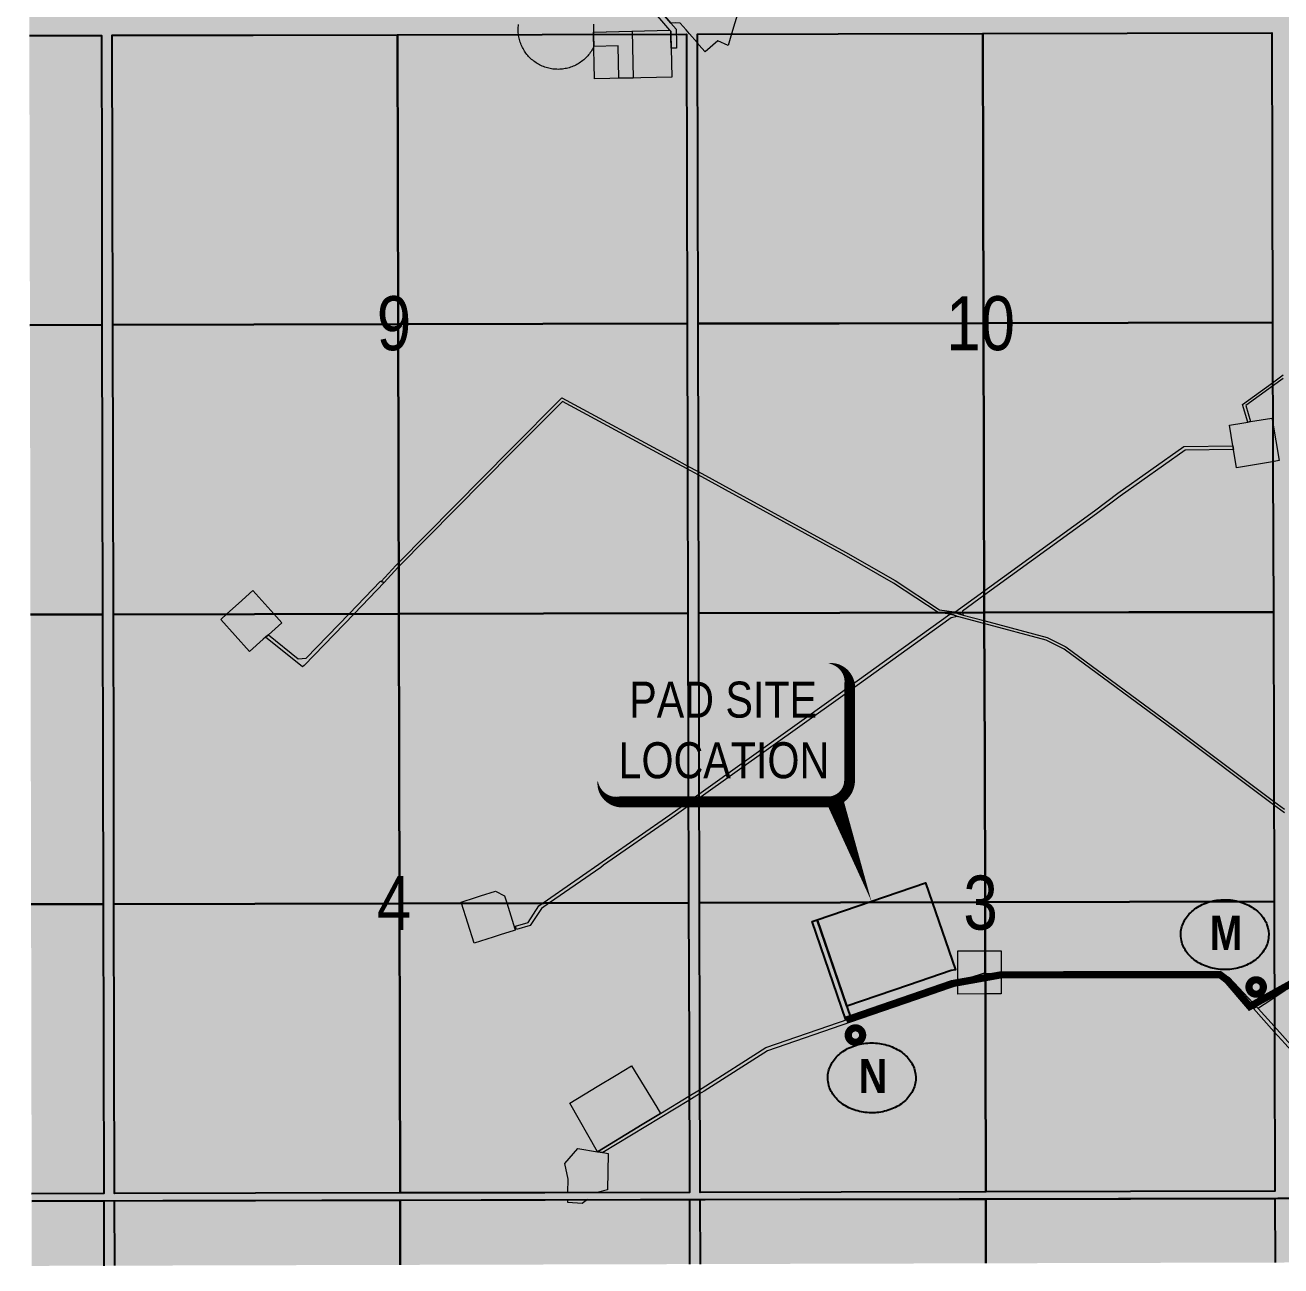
# Model space of a CAD drawing. Extents: x 408473 to 428843, y 6046006 to 6059852.
# Drawn here: x 423449.5 to 423798, y 6050324.9 to 6050669.2 of the extents above; entities that cross this region are included whole.
import ezdxf
from ezdxf.enums import TextEntityAlignment as Align

# ---------------------------------------------------------------- set-up
doc = ezdxf.new("R2010")
doc.units = 0
doc.header["$LTSCALE"] = 5
doc.layers.add('AS-ROUTEMAP', color=35, linetype='Continuous', lineweight=0)
for name, color, linetype in [('P-PROPOSED', 10, 'Continuous'), ('Quarters', 8, 'Continuous'), ('S-7', 6, 'Continuous'), ('Townships', 57, 'Continuous')]:
    doc.layers.add(name, color=color, linetype=linetype)
doc.layers.add('ROUTE-MAP-BACKGROUND-H', color=7, linetype='Continuous', true_color=0xf0ebff)
doc.styles.add('120', font='ARIALN.TTF', dxfattribs={"height": 13})
doc.styles.add('80', font='ARIALN.TTF', dxfattribs={"height": 10})
doc.styles.add('BOLD', font='ARIALNB.TTF')

# ---------------------------------------------------------------- blocks, each defined once
blk = doc.blocks.new('*U85')
h = blk.add_hatch(color=255)
edge = h.paths.add_edge_path()
edge.add_line((-29, -20), (29, -20))
edge.add_arc((29, -14), 6, 270, 360)
edge.add_line((35, -14), (35, 12.5))
edge.add_arc((29, 12.5), 6, 0, 90)
edge.add_line((29, 18.5), (-29, 18.5))
edge.add_arc((-29, 12.5), 6, 90, 180)
edge.add_line((-35, 12.5), (-35, -14))
edge.add_arc((-29, -14), 6, 180, 270)
at = {"color": 14, "flags": 128}
blk.add_lwpolyline([(-29, -20, 3, 3, 0), (29, -20, 3, 3, 0.414214), (35, -14, 3, 3, 0), (35, 12.5, 3, 0, 0.414214), (29, 18.5, 0, 0, 0), (-29, 18.5, 0, 0, 0.414214), (-35, 12.5, 0, 0, 0), (-35, -14, 0, 3, 0.414214)], format="xyseb", close=True, dxfattribs=at)
at = {"color": 14, "style": '80'}
blk.add_attdef('ENTER_TEXT_001', (-26.85, -4.92), '', height=10, dxfattribs=at)
blk = doc.blocks.new('AA')
at = {"const_width": 4}
blk.add_lwpolyline([(-1, 0, 1), (1, 0, 1)], format="xyb", close=True, dxfattribs=at)
blk.add_circle((0, 0), 2)
blk = doc.blocks.new('Route_Letters')
h = blk.add_hatch(color=255)
h.dxf.hatch_style = 1
edge = h.paths.add_edge_path()
edge.add_ellipse((-0.12, 0.46), major_axis=(-11.97, 0), ratio=0.789318, start_angle=0, end_angle=360)
at = {"color": 5}
blk.add_open_spline([(-12.34, 0.46), (-12.34, -0.25), (-12.24, -0.97), (-11.72, -2.79), (-11.14, -3.88), (-9.56, -5.81), (-8.54, -6.66), (-6.22, -8.02), (-4.9, -8.54), (-2.12, -9.17), (-0.66, -9.3), (2.22, -9.13), (3.64, -8.84), (6.27, -7.89), (7.48, -7.22), (9.54, -5.6), (10.38, -4.64), (11.6, -2.54), (11.97, -1.4), (12.18, 0.91), (12.02, 2.08), (11.2, 4.3), (10.54, 5.35), (8.8, 7.2), (7.72, 7.99), (5.29, 9.24), (3.93, 9.68), (1.11, 10.18), (-0.35, 10.23), (-3.22, 9.91), (-4.61, 9.55), (-7.16, 8.47), (-8.32, 7.75), (-10.24, 6.02), (-11, 5.02), (-12.05, 2.86), (-12.32, 1.7), (-12.34, 0.52), (-12.34, 0.49), (-12.34, 0.46)], degree=3, knots=[0, 0, 0, 0, 0.219529, 0.219529, 0.575727, 0.575727, 0.931924, 0.931924, 1.288121, 1.288121, 1.644318, 1.644318, 2.000515, 2.000515, 2.356712, 2.356712, 2.712909, 2.712909, 3.069107, 3.069107, 3.425304, 3.425304, 3.781501, 3.781501, 4.137698, 4.137698, 4.493895, 4.493895, 4.850092, 4.850092, 5.20629, 5.20629, 5.562487, 5.562487, 5.918684, 5.918684, 6.274881, 6.274881, 6.283185, 6.283185, 6.283185, 6.283185], dxfattribs=at)
at = {"color": 14, "style": 'BOLD'}
blk.add_attdef('A', text='', height=9.5, dxfattribs=at).set_placement((0.22, 0.98), align=Align.MIDDLE)

msp = doc.modelspace()

# ---------------------------------------------------------------- hatches: boundary and pattern name
at = {"layer": 'ROUTE-MAP-BACKGROUND-H'}
h = msp.add_hatch(color=256, dxfattribs=at)
h.dxf.hatch_style = 1
h.paths.add_polyline_path([(423449.458, 6051252.874), (424462.715, 6051255.579), (424466.576, 6050327.645), (423451.314, 6050324.905)])

# ---------------------------------------------------------------- linework, layer by layer
at = {"color": 14, "flags": 128}
msp.add_lwpolyline([(423684.347, 6050426.095, 0, 5, 0), (423673.684, 6050455.396, 0, 0, 0)], format="xyseb", dxfattribs=at)
at = {"layer": 'AS-ROUTEMAP', "flags": 128}
for points in [[(423666.206, 6050734.375), (423646.472, 6050669.854), (423645.55, 6050666.839), (423644.541, 6050663.541), (423641.689, 6050664.893), (423638.207, 6050661.819), (423636.484, 6050663.775), (423635.964, 6050664.379), (423633.87, 6050666.815), (423632.942, 6050667.894), (423631.277, 6050669.819), (423630.106, 6050669.82), (423628.68, 6050669.786), (423628.653, 6050669.817), (423599.644, 6050703.555), (423599.544, 6050704.032), (423599.118, 6050706.062), (423612.24, 6050749.137), (423612.724, 6050750.731), (423613.679, 6050750.44), (423617.895, 6050749.15), (423632.76, 6050744.604), (423635.776, 6050743.681), (423666.206, 6050734.375)], [(423630.276, 6050662.83), (423628.779, 6050662.797), (423628.71, 6050665.921), (423628.69, 6050666.803), (423628.675, 6050667.507), (423628.436, 6050667.785), (423626.749, 6050669.746), (423626.692, 6050669.813), (423598.946, 6050702.069), (423598.175, 6050702.965), (423599.118, 6050706.062), (423599.544, 6050704.032), (423599.644, 6050703.555), (423628.653, 6050669.817), (423628.68, 6050669.785), (423630.154, 6050668.071), (423630.16, 6050667.823), (423630.182, 6050666.807), (423630.206, 6050665.72), (423630.244, 6050664.136), (423630.276, 6050662.83)], [(423628.954, 6050654.81), (423607.487, 6050654.338), (423607.217, 6050666.756), (423607.205, 6050667.312), (423628.436, 6050667.785), (423628.675, 6050667.507), (423628.69, 6050666.803), (423628.779, 6050662.797), (423628.954, 6050654.81)], [(423607.205, 6050667.312), (423617.945, 6050667.544), (423618.227, 6050654.554), (423614.233, 6050654.466), (423614.038, 6050663.46), (423607.292, 6050663.314)], [(423795.692, 6050548.067), (423785.678, 6050546.385), (423784.828, 6050551.45), (423784.66, 6050552.448), (423783.693, 6050558.204), (423787.691, 6050558.875), (423788.779, 6050559.058), (423789.179, 6050559.125), (423789.572, 6050559.191), (423795.512, 6050560.189), (423795.661, 6050559.3), (423797.497, 6050548.37), (423795.692, 6050548.067)], [(423709.671, 6050506.252), (423709.807, 6050505.518), (423708.546, 6050505.854), (423707.635, 6050506.248), (423707.493, 6050506.31), (423715.556, 6050512.164), (423746.229, 6050534.433), (423752.783, 6050539.355), (423771.063, 6050552.314), (423784.66, 6050552.448), (423784.828, 6050551.45), (423771.386, 6050551.318), (423753.366, 6050538.544), (423746.822, 6050533.629), (423715.559, 6050510.928), (423709.606, 6050506.605), (423709.671, 6050506.252)], [(423540.764, 6050505.895), (423526.895, 6050491.539), (423526.48, 6050491.11), (423516.213, 6050499.39), (423516.7, 6050499.827), (423516.966, 6050500.065), (423525.231, 6050493.401), (423527.437, 6050493.538), (423539.373, 6050505.892), (423548.053, 6050514.877), (423548.265, 6050514.807), (423549.104, 6050514.528), (423540.764, 6050505.895)], [(423515.572, 6050498.814), (423511.755, 6050495.387), (423503.749, 6050504.304), (423505.438, 6050505.82), (423508.638, 6050508.694), (423512.666, 6050512.31), (423518.468, 6050505.847), (423520.672, 6050503.393), (423516.966, 6050500.065), (423516.7, 6050499.827), (423516.213, 6050499.39), (423515.572, 6050498.814)], [(423589.673, 6050419.378), (423585.832, 6050418.22), (423585.544, 6050419.177), (423589.037, 6050420.229), (423592.016, 6050424.778), (423593.263, 6050425.644), (423628.414, 6050450.069), (423633.451, 6050453.667), (423636.459, 6050455.816), (423675.152, 6050483.459), (423706.111, 6050505.754), (423707.098, 6050505.62), (423708.246, 6050505.107), (423706.47, 6050504.781), (423675.734, 6050482.647), (423636.462, 6050454.59), (423633.453, 6050452.441), (423628.989, 6050449.252), (423610.022, 6050436.063), (423609.202, 6050435.493), (423595.021, 6050425.648), (423592.745, 6050424.068), (423589.673, 6050419.378)], [(423579.374, 6050416.118), (423574.074, 6050414.423), (423570.55, 6050425.597), (423570.468, 6050425.856), (423574.452, 6050427.112), (423575.892, 6050427.567), (423579.996, 6050428.861), (423582.502, 6050427.556), (423583.112, 6050425.623), (423585.368, 6050418.468), (423585.48, 6050418.114), (423585.163, 6050418.012), (423581.318, 6050416.767), (423579.374, 6050416.118)], [(423720.344, 6050405.093), (423720.341, 6050400.362), (423715.842, 6050400.359), (423708.353, 6050400.355), (423708.358, 6050402.809), (423708.351, 6050402.893), (423708.351, 6050403.827), (423708.351, 6050403.95), (423708.346, 6050412.344), (423715.811, 6050412.348), (423720.335, 6050412.351), (423720.338, 6050406.356), (423720.338, 6050406.25), (423720.338, 6050406.092), (423720.339, 6050405.251), (423720.344, 6050405.093)], [(423726.242, 6050406.311), (423781.982, 6050405.987), (423783.608, 6050404.897), (423790.282, 6050397.83), (423790.635, 6050397.456), (423790.977, 6050397.094), (423791.188, 6050396.87), (423790.366, 6050396.286), (423783.58, 6050403.473), (423781.315, 6050404.992), (423726.258, 6050405.312), (423720.346, 6050405.093), (423715.83, 6050405.161), (423715.566, 6050405.165), (423708.364, 6050402.811), (423696.542, 6050398.751), (423678.535, 6050392.537), (423655.464, 6050384.579), (423637.922, 6050373.406), (423636.657, 6050372.638), (423633.648, 6050370.809), (423609.84, 6050356.344), (423609.727, 6050356.362), (423608.325, 6050356.593), (423619.506, 6050363.385), (423620.271, 6050363.851), (423620.7, 6050364.111), (423625.822, 6050367.223), (423633.645, 6050371.976), (423636.654, 6050373.805), (423637.395, 6050374.255), (423655.027, 6050385.485), (423678.209, 6050393.481), (423696.217, 6050399.696), (423708.114, 6050403.782), (423708.351, 6050403.848), (423715.417, 6050406.166), (423715.827, 6050406.159), (423720.236, 6050406.089), (423720.338, 6050406.092), (423726.242, 6050406.311)], [(423799.144, 6050388.026), (423837.094, 6050345.794), (423835.749, 6050345.791), (423799.148, 6050386.515), (423796.126, 6050389.878), (423790.366, 6050396.286), (423791.188, 6050396.87), (423791.353, 6050396.695), (423791.673, 6050396.34), (423796.121, 6050391.39), (423799.144, 6050388.026)], [(423619.506, 6050363.386), (423608.325, 6050356.593), (423600.622, 6050370.028), (423606.552, 6050373.628), (423608.254, 6050374.662), (423613.518, 6050377.858), (423617.785, 6050380.451), (423624.784, 6050368.931), (423625.822, 6050367.223), (423620.7, 6050364.111), (423620.271, 6050363.851), (423619.506, 6050363.386)], [(423608.279, 6050356.6), (423608.325, 6050356.593), (423609.727, 6050356.362), (423609.84, 6050356.344), (423609.929, 6050356.329), (423611.239, 6050356.114), (423611.098, 6050345.963), (423608.254, 6050345.315), (423600.094, 6050345.298), (423600.146, 6050348.996), (423599.21, 6050353.284), (423602.859, 6050357.49), (423608.279, 6050356.6)], [(423605.582, 6050343.3), (423604.041, 6050342.215), (423600.055, 6050342.503), (423600.066, 6050343.289), (423605.582, 6050343.3)]]:
    msp.add_lwpolyline(points, close=True, dxfattribs=at)
for points in [[(423607.2, 6050669.494), (423607.205, 6050667.312), (423607.217, 6050666.756), (423607.227, 6050666.313), (423607.293, 6050663.271), (423607.122, 6050662.925), (423606.94, 6050662.586), (423606.745, 6050662.254), (423606.539, 6050661.928), (423606.322, 6050661.61), (423606.094, 6050661.3), (423605.855, 6050660.998), (423605.606, 6050660.704), (423605.346, 6050660.42), (423605.077, 6050660.144), (423604.799, 6050659.878), (423604.511, 6050659.622), (423604.214, 6050659.376), (423603.909, 6050659.141), (423603.596, 6050658.916), (423603.276, 6050658.703), (423602.948, 6050658.501), (423602.613, 6050658.31), (423602.272, 6050658.132), (423601.925, 6050657.965), (423601.572, 6050657.81), (423601.214, 6050657.668), (423600.851, 6050657.539), (423600.484, 6050657.422), (423600.113, 6050657.318), (423599.739, 6050657.227), (423599.362, 6050657.15), (423598.982, 6050657.085), (423598.6, 6050657.034), (423598.217, 6050656.996), (423597.833, 6050656.972), (423597.448, 6050656.961), (423597.063, 6050656.964), (423596.678, 6050656.98), (423596.294, 6050657.009), (423595.911, 6050657.052), (423595.53, 6050657.108), (423595.151, 6050657.177), (423594.775, 6050657.26), (423594.402, 6050657.356), (423594.032, 6050657.464), (423593.667, 6050657.586), (423593.306, 6050657.72), (423592.95, 6050657.867), (423592.599, 6050658.026), (423592.254, 6050658.197), (423591.915, 6050658.38), (423591.583, 6050658.575), (423591.258, 6050658.782), (423590.94, 6050658.999), (423590.63, 6050659.228), (423590.328, 6050659.467), (423590.035, 6050659.717), (423589.75, 6050659.977), (423589.475, 6050660.246), (423589.21, 6050660.525), (423588.954, 6050660.813), (423588.709, 6050661.11), (423588.474, 6050661.415), (423588.25, 6050661.728), (423588.037, 6050662.049), (423587.835, 6050662.377), (423587.645, 6050662.712), (423587.467, 6050663.054), (423587.3, 6050663.401), (423587.146, 6050663.754), (423587.005, 6050664.113), (423586.876, 6050664.475), (423586.76, 6050664.843), (423586.656, 6050665.214), (423586.566, 6050665.588), (423586.489, 6050665.965), (423586.425, 6050666.345), (423586.376, 6050666.712), (423586.337, 6050667.11), (423586.313, 6050667.495), (423586.303, 6050667.88), (423586.306, 6050668.265), (423586.322, 6050668.65), (423586.352, 6050669.034), (423586.395, 6050669.417)], [(423798.642, 6050571.193), (423795.635, 6050569.007), (423788.276, 6050563.66), (423789.572, 6050559.191), (423789.179, 6050559.125), (423789.179, 6050559.125), (423788.779, 6050559.058), (423787.352, 6050563.977), (423795.632, 6050569.993), (423798.64, 6050572.178)], [(423798.973, 6050450.625), (423795.953, 6050452.891), (423768.457, 6050473.525), (423737.868, 6050496.021), (423732.868, 6050498.55), (423715.579, 6050503.154), (423708.247, 6050505.106), (423707.098, 6050505.62), (423706.111, 6050505.754), (423702.944, 6050506.182), (423702.859, 6050506.237), (423690.484, 6050514.4), (423676.788, 6050522.26), (423660.059, 6050531.42), (423636.248, 6050544.404), (423633.231, 6050546.05), (423629.196, 6050548.25), (423598.606, 6050564.77), (423584.829, 6050550.998), (423553.062, 6050518.896), (423552.908, 6050518.741), (423549.104, 6050514.528), (423548.265, 6050514.807), (423552.338, 6050519.3), (423553.059, 6050520.029), (423584.264, 6050551.562), (423598.462, 6050565.756), (423598.462, 6050565.756), (423629.581, 6050548.95), (423633.229, 6050546.961), (423636.246, 6050545.316), (423660.442, 6050532.122), (423677.179, 6050522.957), (423690.904, 6050515.08), (423703.233, 6050506.949), (423707.28, 6050506.402), (423707.493, 6050506.31), (423707.635, 6050506.248), (423708.546, 6050505.854), (423709.807, 6050505.518), (423715.577, 6050503.982), (423733.155, 6050499.301), (423738.289, 6050496.704), (423768.934, 6050474.166), (423795.95, 6050453.893), (423798.97, 6050451.627)], [(423799.108, 6050401.242), (423796.1, 6050399.267), (423794.618, 6050398.294), (423793.351, 6050397.462), (423793.351, 6050397.462), (423792.092, 6050396.634), (423791.671, 6050396.342), (423791.353, 6050396.695), (423790.977, 6050397.094), (423790.635, 6050397.456), (423791.391, 6050397.369), (423792.672, 6050398.21), (423793.934, 6050399.046), (423796.097, 6050400.459), (423799.105, 6050402.435)]]:
    msp.add_lwpolyline(points, dxfattribs=at)
at = {"layer": 'P-PROPOSED', "flags": 128}
for points in [[(423669.32, 6050420.945), (423699.374, 6050431.246), (423707.652, 6050407.093), (423706.462, 6050406.859), (423694.605, 6050402.815), (423677.539, 6050396.966)], [(423678.674, 6050393.656), (423677.255, 6050393.17), (423667.902, 6050420.458), (423669.32, 6050420.945)]]:
    msp.add_lwpolyline(points, close=True, dxfattribs=at)
at = {"layer": 'P-PROPOSED', "color": 90, "const_width": 1.999, "flags": 128}
msp.add_lwpolyline([(423677.34, 6050393.116), (423706.679, 6050403.223), (423720.321, 6050405.674), (423781.076, 6050405.738), (423783.077, 6050404.215), (423789.362, 6050396.873), (423806.548, 6050406.409)], dxfattribs=at)
at = {"layer": 'Quarters', "flags": 128}
for points in [[(423450.631, 6050666.353), (423470.627, 6050666.395), (423470.708, 6050626.216), (423470.788, 6050586.036), (423450.792, 6050585.994)], [(423450.792, 6050585.994), (423470.788, 6050586.036), (423470.869, 6050545.857), (423470.95, 6050505.677), (423450.953, 6050505.635)], [(423450.953, 6050505.635), (423470.95, 6050505.677), (423471.031, 6050465.497), (423471.112, 6050425.318), (423451.113, 6050425.276)], [(423451.113, 6050425.276), (423471.112, 6050425.318), (423471.193, 6050385.138), (423471.274, 6050344.959), (423451.274, 6050344.917)], [(423474.329, 6050324.967), (423474.292, 6050342.956), (423513.42, 6050343.038), (423553.553, 6050343.122), (423553.593, 6050325.181)], [(423553.593, 6050325.181), (423553.553, 6050343.122), (423593.686, 6050343.206), (423633.819, 6050343.29), (423633.862, 6050325.397)], [(423636.876, 6050325.406), (423636.833, 6050343.296), (423675.961, 6050343.378), (423716.093, 6050343.462), (423716.139, 6050325.62)], [(423716.139, 6050325.62), (423716.093, 6050343.462), (423756.225, 6050343.546), (423796.358, 6050343.63), (423796.407, 6050325.836)], [(423451.278, 6050342.908), (423471.278, 6050342.95), (423471.315, 6050324.959)]]:
    msp.add_lwpolyline(points, dxfattribs=at)
for points in [[(423552.931, 6050626.391), (423553.019, 6050586.211), (423512.908, 6050586.126), (423473.802, 6050586.043), (423473.722, 6050626.222), (423473.641, 6050666.402), (423512.74, 6050666.485), (423552.843, 6050666.571), (423552.931, 6050626.391)], [(423633.145, 6050626.562), (423633.24, 6050586.381), (423593.13, 6050586.296), (423553.019, 6050586.211), (423552.931, 6050626.391), (423552.843, 6050666.571), (423592.947, 6050666.656), (423633.05, 6050666.742), (423633.145, 6050626.562)], [(423715.369, 6050626.736), (423715.471, 6050586.556), (423675.361, 6050586.471), (423636.255, 6050586.388), (423636.16, 6050626.568), (423636.064, 6050666.748), (423675.163, 6050666.832), (423715.266, 6050666.917), (423715.369, 6050626.736)], [(423795.582, 6050626.907), (423795.692, 6050586.726), (423755.582, 6050586.641), (423715.471, 6050586.556), (423715.369, 6050626.736), (423715.266, 6050666.917), (423755.369, 6050667.003), (423795.472, 6050667.088), (423795.582, 6050626.907)], [(423553.107, 6050546.031), (423553.195, 6050505.851), (423513.077, 6050505.766), (423473.964, 6050505.684), (423473.883, 6050545.863), (423473.802, 6050586.043), (423512.908, 6050586.126), (423553.019, 6050586.211), (423553.107, 6050546.031)], [(423633.336, 6050546.201), (423633.431, 6050506.02), (423593.313, 6050505.936), (423553.195, 6050505.851), (423553.107, 6050546.031), (423553.019, 6050586.211), (423593.13, 6050586.296), (423633.24, 6050586.381), (423633.336, 6050546.201)], [(423715.574, 6050546.375), (423715.676, 6050506.194), (423675.558, 6050506.109), (423636.445, 6050506.027), (423636.35, 6050546.207), (423636.255, 6050586.388), (423675.361, 6050586.471), (423715.471, 6050586.556), (423715.574, 6050546.375)], [(423795.802, 6050546.545), (423795.911, 6050506.364), (423755.794, 6050506.279), (423715.676, 6050506.194), (423715.574, 6050546.375), (423715.471, 6050586.556), (423755.582, 6050586.641), (423795.692, 6050586.726), (423795.802, 6050546.545)], [(423553.284, 6050465.671), (423553.372, 6050425.491), (423513.247, 6050425.407), (423474.126, 6050425.324), (423474.045, 6050465.504), (423473.964, 6050505.684), (423513.077, 6050505.766), (423553.195, 6050505.851), (423553.284, 6050465.671)], [(423633.527, 6050465.84), (423633.622, 6050425.66), (423593.497, 6050425.575), (423553.372, 6050425.491), (423553.284, 6050465.671), (423553.195, 6050505.851), (423593.313, 6050505.936), (423633.431, 6050506.02), (423633.527, 6050465.84)], [(423715.779, 6050466.013), (423715.882, 6050425.833), (423675.757, 6050425.748), (423636.636, 6050425.666), (423636.541, 6050465.846), (423636.445, 6050506.027), (423675.558, 6050506.109), (423715.676, 6050506.194), (423715.779, 6050466.013)], [(423796.022, 6050466.183), (423796.132, 6050426.001), (423756.007, 6050425.917), (423715.882, 6050425.833), (423715.779, 6050466.013), (423715.676, 6050506.194), (423755.794, 6050506.279), (423795.911, 6050506.364), (423796.022, 6050466.183)], [(423553.46, 6050385.311), (423553.549, 6050345.131), (423513.416, 6050345.047), (423474.288, 6050344.965), (423474.207, 6050385.145), (423474.126, 6050425.324), (423513.247, 6050425.407), (423553.372, 6050425.491), (423553.46, 6050385.311)], [(423633.718, 6050385.479), (423633.814, 6050345.299), (423593.681, 6050345.215), (423553.549, 6050345.131), (423553.46, 6050385.311), (423553.372, 6050425.491), (423593.497, 6050425.575), (423633.622, 6050425.66), (423633.718, 6050385.479)], [(423715.985, 6050385.652), (423716.088, 6050345.471), (423675.956, 6050345.387), (423636.828, 6050345.305), (423636.732, 6050385.486), (423636.636, 6050425.666), (423675.757, 6050425.748), (423715.882, 6050425.833), (423715.985, 6050385.652)], [(423796.242, 6050385.82), (423796.352, 6050345.639), (423756.22, 6050345.555), (423716.088, 6050345.471), (423715.985, 6050385.652), (423715.882, 6050425.833), (423756.007, 6050425.917), (423796.132, 6050426.001), (423796.242, 6050385.82)]]:
    msp.add_lwpolyline(points, close=True, dxfattribs=at)
at = {"layer": 'Townships', "const_width": 0.5, "flags": 128}
for points in [[(424120.285, 6050670.708), (424120.296, 6050667.694), (424120.573, 6050587.353), (424120.851, 6050507.011), (424121.129, 6050426.67), (424121.407, 6050346.329), (424121.414, 6050344.32), (424041.157, 6050344.148), (423961.906, 6050343.979), (423958.892, 6050343.972), (423878.632, 6050343.802), (423799.372, 6050343.636), (423796.358, 6050343.63), (423716.093, 6050343.462), (423636.833, 6050343.296), (423633.819, 6050343.29), (423553.553, 6050343.122), (423474.292, 6050342.956), (423471.278, 6050342.95), (423451.278, 6050342.908)], [(423451.278, 6050342.908), (423471.278, 6050342.95), (423474.292, 6050342.956), (423553.553, 6050343.122), (423633.819, 6050343.29), (423636.833, 6050343.296), (423716.093, 6050343.462), (423796.358, 6050343.63), (423799.372, 6050343.636), (423878.632, 6050343.802), (423958.892, 6050343.972), (423961.906, 6050343.979), (424041.157, 6050344.148), (424121.414, 6050344.32), (424121.475, 6050326.714)]]:
    msp.add_lwpolyline(points, dxfattribs=at)

# ---------------------------------------------------------------- block references
ref = msp.add_blockref('*U85', (423643.333, 6050473.642), dxfattribs=dict(xscale=0.9987164294928588, yscale=0.9987164294928588, zscale=0.9987164294928588))
ref.add_attrib('ENTER_TEXT_001', 'PAD SITE', (423617.136, 6050477.057), dxfattribs={"color": 14, "height": 9.9872, "style": '80'})
ref.add_attrib('ENTER_TEXT_002', 'LOCATION', (423614.159, 6050460.234), dxfattribs={"color": 14, "height": 9.9872, "style": '80'})
at = {"xscale": 0.9995596, "yscale": 0.9995596, "zscale": 0.9995596}
for p, values in [((423782.53, 6050416.368), {'A': 'M'}), ((423684.565, 6050376.618), {'A': 'N'})]:
    msp.add_blockref('Route_Letters', p, dxfattribs=at).add_auto_attribs(values)
for p in [(423791.127, 6050402.302), (423679.909, 6050388.956)]:
    msp.add_blockref('AA', p, dxfattribs=at)

# ---------------------------------------------------------------- texts
at = {"layer": 'S-7', "char_height": 14.987, "attachment_point": 5, "style": '120', "bg_fill": 1, "box_fill_scale": 1.15, "bg_fill_color": 256, "bg_fill_true_color": 15789055}
for s, insert, width, bg_fill_transparency in [('9', (423551.843, 6050586.411), 11.64408, 13369416), ('10', (423714.648, 6050586.411), 23.28815, 13369461), ('4', (423551.843, 6050425.616), 11.64408, 13369411), ('3', (423714.648, 6050425.616), 11.64408, 13369466)]:
    msp.add_mtext(s, dxfattribs=dict(at, insert=insert, width=width, bg_fill_transparency=bg_fill_transparency))

doc.saveas('drawing.dxf')
